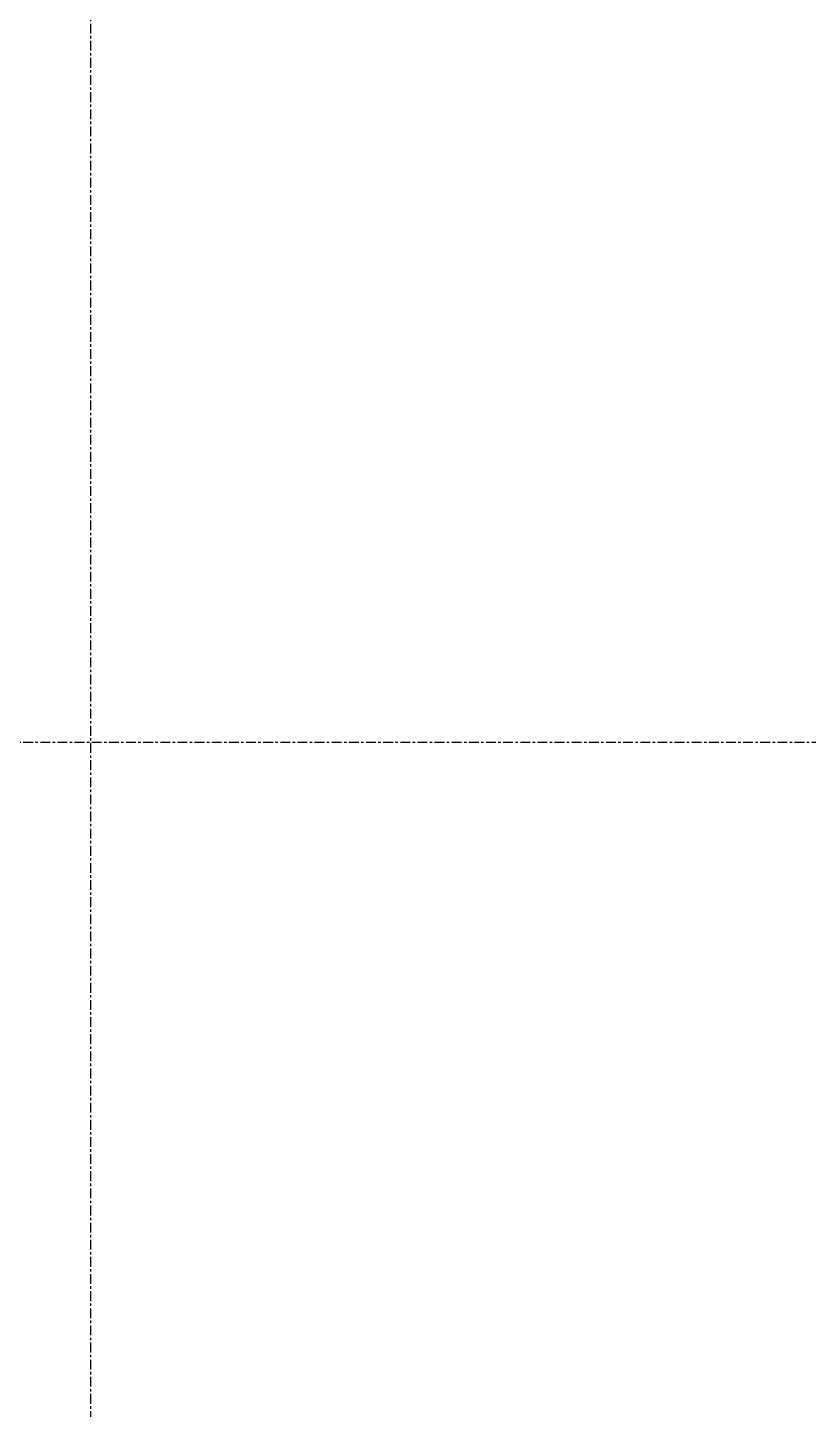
# Model space of a CAD drawing. Header units: inches. Extents: x -4058 to -1781, y 9814 to 12289.
# Drawn here: x -3790.5 to -3750.7, y 10133.1 to 10203.7 of the extents above; entities that cross this region are included whole.
import ezdxf

# ---------------------------------------------------------------- set-up
doc = ezdxf.new("R2010")
doc.units = ezdxf.units.IN
doc.header["$MEASUREMENT"] = 0
doc.linetypes.add('Grid Line 1_2_', pattern=[0.875, 0.5, -0.125, 0.125, -0.125])
doc.linetypes.add('Grid Line 1_2__2_', pattern=[0.875, 0.5, -0.125, 0.125, -0.125])
for name, color, linetype, lineweight in [('0-1', 7, 'Continuous', 5), ('S-GRID-1', 1, 'Grid Line 1_2_', 9), ('S-GRID-2', 1, 'Grid Line 1_2__2_', 30)]:
    doc.layers.add(name, color=color, linetype=linetype, lineweight=lineweight)

# ---------------------------------------------------------------- blocks, each defined once
blk = doc.blocks.new('CTR - 1st Phase - Shell_rvt-1-UNIT PLANS - 1ST FLOOR')
at = {"layer": 'S-GRID-1'}
blk.add_line((-1781.273, 10167.189), (-4041.78, 10167.189), dxfattribs=at)
blk = doc.blocks.new('CTR - 1st Phase - Structure_rvt-1-UNIT PLANS - 1ST FLOOR')
at = {"layer": 'S-GRID-2'}
for p, q in [((-3787.324, 9814.027), (-3787.324, 12247.501)), ((-1781.273, 10167.189), (-4041.78, 10167.189))]:
    blk.add_line(p, q, dxfattribs=at)

msp = doc.modelspace()

# ---------------------------------------------------------------- block references
at = {"layer": '0-1'}
msp.add_blockref('CTR - 1st Phase - Shell_rvt-1-UNIT PLANS - 1ST FLOOR', (0, 0), dxfattribs=at)

# ---------------------------------------------------------------- next in the draw order: block references
msp.add_blockref('CTR - 1st Phase - Structure_rvt-1-UNIT PLANS - 1ST FLOOR', (0, 0), dxfattribs=at)

doc.saveas('drawing.dxf')
